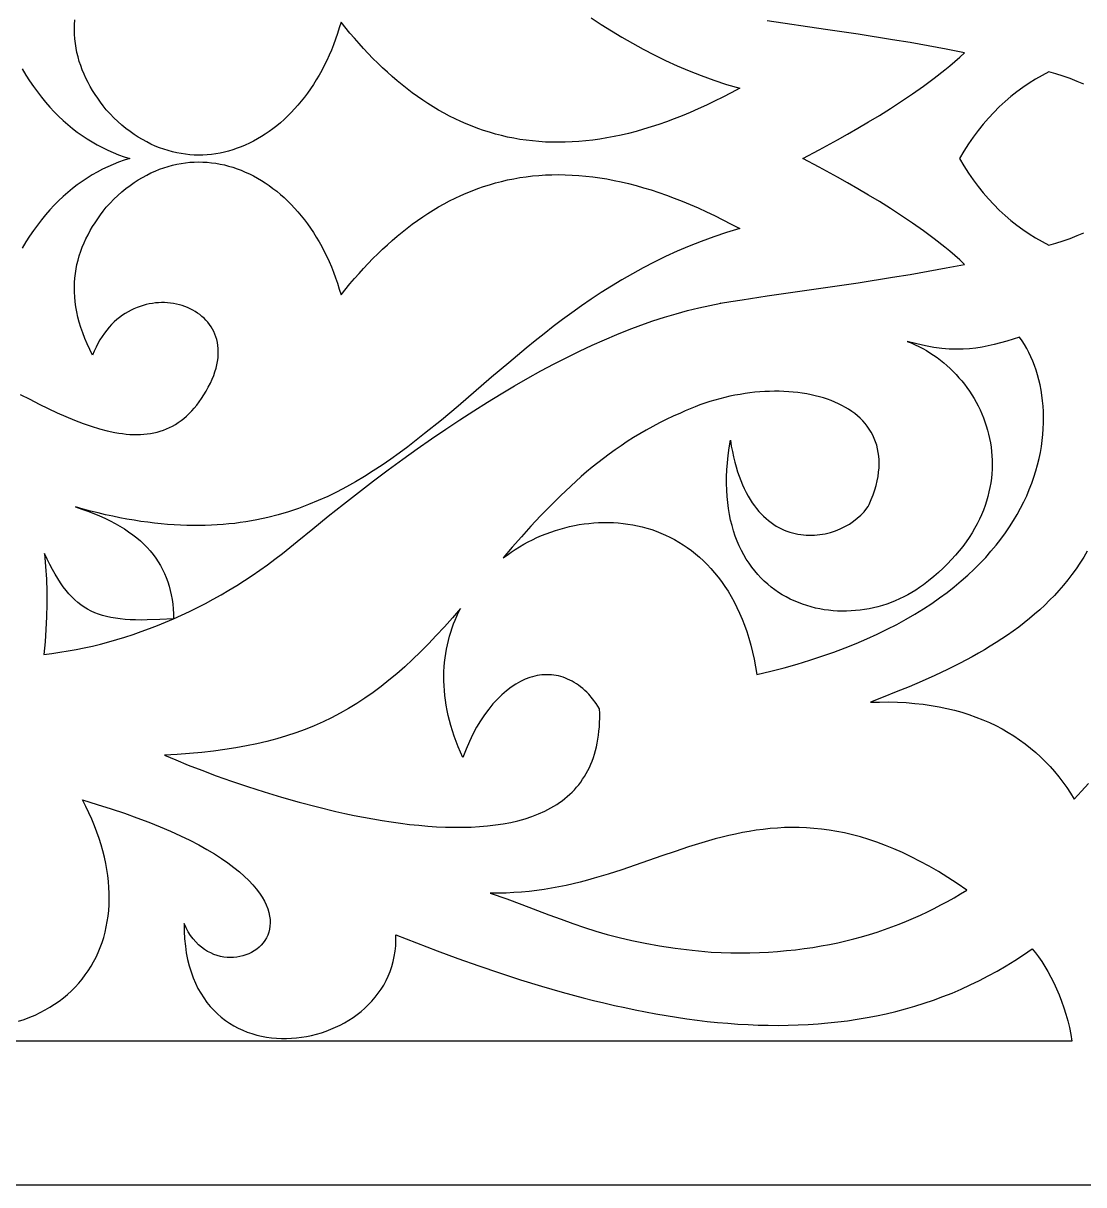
# Model space of a CAD drawing. Extents: x -52 to 65, y -44 to -4.
# Drawn here: x -20.89 to -0.38, y -44.13 to -21.67 of the extents above; entities that cross this region are included whole.
import ezdxf

# ---------------------------------------------------------------- set-up
doc = ezdxf.new("R2010")
doc.units = 0
doc.header["$MEASUREMENT"] = 0
doc.layers.add('LAYER_1', color=18, linetype='CONTINUOUS')

msp = doc.modelspace()

# ---------------------------------------------------------------- linework, layer by layer
at = {"layer": 'LAYER_1'}
for points in [[(-9.903, -21.564), (-9.71, -21.692), (-9.514, -21.816), (-9.313, -21.938), (-9.109, -22.056), (-8.899, -22.171), (-8.685, -22.282), (-8.466, -22.388), (-8.242, -22.491), (-8.012, -22.588), (-7.776, -22.681), (-7.535, -22.769), (-7.287, -22.851), (-7.034, -22.927), (-7.197, -23.015), (-7.359, -23.099), (-7.52, -23.179), (-7.679, -23.255), (-7.836, -23.327), (-7.992, -23.395), (-8.146, -23.459), (-8.298, -23.519), (-8.449, -23.575), (-8.599, -23.627), (-8.747, -23.675), (-8.893, -23.72), (-9.038, -23.761), (-9.181, -23.798), (-9.323, -23.832), (-9.463, -23.861), (-9.602, -23.888), (-9.74, -23.91), (-9.876, -23.929), (-10.011, -23.945), (-10.144, -23.957), (-10.276, -23.965), (-10.407, -23.971), (-10.536, -23.972), (-10.664, -23.971), (-10.79, -23.966), (-10.915, -23.958), (-11.039, -23.946), (-11.162, -23.932), (-11.283, -23.914), (-11.403, -23.893), (-11.522, -23.869), (-11.64, -23.841), (-11.756, -23.811), (-11.871, -23.778), (-11.985, -23.742), (-12.098, -23.702), (-12.21, -23.66), (-12.32, -23.615), (-12.429, -23.567), (-12.537, -23.516), (-12.645, -23.463), (-12.75, -23.407), (-12.855, -23.348), (-12.959, -23.286), (-13.062, -23.222), (-13.163, -23.155), (-13.264, -23.085), (-13.364, -23.013), (-13.462, -22.938), (-13.56, -22.861), (-13.656, -22.782), (-13.752, -22.7), (-13.847, -22.615), (-13.94, -22.528), (-14.033, -22.439), (-14.125, -22.348), (-14.216, -22.254), (-14.306, -22.159), (-14.395, -22.06), (-14.484, -21.96), (-14.571, -21.858), (-14.743, -21.647), (-14.776, -21.759), (-14.811, -21.87), (-14.848, -21.978), (-14.887, -22.084), (-14.929, -22.188), (-14.973, -22.289), (-15.018, -22.389), (-15.066, -22.486), (-15.116, -22.581), (-15.167, -22.673), (-15.221, -22.764), (-15.276, -22.852), (-15.333, -22.937), (-15.391, -23.02), (-15.452, -23.1), (-15.514, -23.178), (-15.577, -23.254), (-15.642, -23.327), (-15.708, -23.397), (-15.776, -23.464), (-15.844, -23.529), (-15.915, -23.592), (-15.986, -23.651), (-16.058, -23.708), (-16.132, -23.762), (-16.207, -23.813), (-16.282, -23.861), (-16.359, -23.906), (-16.436, -23.949), (-16.514, -23.988), (-16.593, -24.025), (-16.673, -24.058), (-16.754, -24.088), (-16.835, -24.116), (-16.916, -24.14), (-16.998, -24.161), (-17.081, -24.179), (-17.164, -24.193), (-17.247, -24.205), (-17.33, -24.213), (-17.414, -24.218), (-17.498, -24.219), (-17.582, -24.217), (-17.666, -24.212), (-17.751, -24.203), (-17.835, -24.191), (-17.919, -24.175), (-18.003, -24.156), (-18.086, -24.133), (-18.17, -24.107), (-18.253, -24.077), (-18.336, -24.043), (-18.418, -24.006), (-18.5, -23.965), (-18.582, -23.92), (-18.663, -23.872), (-18.743, -23.819), (-18.822, -23.763), (-18.901, -23.703), (-18.979, -23.639), (-19.057, -23.571), (-19.133, -23.499), (-19.208, -23.423), (-19.283, -23.343), (-19.34, -23.269), (-19.395, -23.195), (-19.448, -23.12), (-19.499, -23.044), (-19.547, -22.968), (-19.592, -22.89), (-19.634, -22.812), (-19.674, -22.733), (-19.711, -22.652), (-19.745, -22.571), (-19.775, -22.489), (-19.803, -22.406), (-19.827, -22.321), (-19.848, -22.236), (-19.865, -22.15), (-19.879, -22.062), (-19.889, -21.973), (-19.895, -21.883), (-19.898, -21.792), (-19.897, -21.699), (-19.892, -21.605)], [(-20.946, -28.846), (-20.762, -28.942), (-20.582, -29.034), (-20.405, -29.12), (-20.231, -29.201), (-20.061, -29.276), (-19.894, -29.346), (-19.731, -29.408), (-19.571, -29.463), (-19.415, -29.511), (-19.262, -29.552), (-19.113, -29.583), (-19.04, -29.596), (-18.968, -29.606), (-18.896, -29.615), (-18.826, -29.62), (-18.757, -29.624), (-18.689, -29.625), (-18.621, -29.623), (-18.555, -29.619), (-18.489, -29.613), (-18.425, -29.604), (-18.361, -29.592), (-18.299, -29.577), (-18.237, -29.559), (-18.177, -29.539), (-18.117, -29.516), (-18.059, -29.49), (-18.002, -29.461), (-17.945, -29.428), (-17.89, -29.393), (-17.836, -29.354), (-17.783, -29.313), (-17.73, -29.268), (-17.679, -29.219), (-17.629, -29.168), (-17.58, -29.113), (-17.533, -29.054), (-17.486, -28.992), (-17.44, -28.926), (-17.396, -28.857), (-17.352, -28.784), (-17.31, -28.707), (-17.269, -28.627), (-17.235, -28.554), (-17.205, -28.482), (-17.18, -28.411), (-17.159, -28.342), (-17.142, -28.274), (-17.129, -28.208), (-17.121, -28.143), (-17.116, -28.08), (-17.115, -28.018), (-17.118, -27.958), (-17.124, -27.899), (-17.133, -27.843), (-17.146, -27.788), (-17.162, -27.734), (-17.181, -27.683), (-17.204, -27.633), (-17.229, -27.585), (-17.256, -27.539), (-17.287, -27.495), (-17.319, -27.453), (-17.355, -27.413), (-17.392, -27.375), (-17.432, -27.339), (-17.474, -27.305), (-17.517, -27.273), (-17.563, -27.244), (-17.61, -27.217), (-17.659, -27.192), (-17.71, -27.169), (-17.761, -27.148), (-17.815, -27.13), (-17.869, -27.115), (-17.924, -27.101), (-17.98, -27.09), (-18.037, -27.082), (-18.095, -27.076), (-18.154, -27.073), (-18.212, -27.073), (-18.272, -27.075), (-18.331, -27.079), (-18.391, -27.087), (-18.451, -27.097), (-18.51, -27.11), (-18.57, -27.126), (-18.629, -27.144), (-18.687, -27.166), (-18.746, -27.19), (-18.803, -27.218), (-18.86, -27.248), (-18.916, -27.281), (-18.971, -27.318), (-19.025, -27.358), (-19.077, -27.4), (-19.129, -27.446), (-19.179, -27.495), (-19.227, -27.548), (-19.274, -27.604), (-19.319, -27.663), (-19.362, -27.725), (-19.403, -27.791), (-19.442, -27.86), (-19.479, -27.932), (-19.513, -28.009), (-19.546, -28.088), (-19.6, -27.978), (-19.65, -27.87), (-19.696, -27.763), (-19.736, -27.658), (-19.772, -27.555), (-19.803, -27.452), (-19.829, -27.352), (-19.851, -27.253), (-19.869, -27.155), (-19.882, -27.058), (-19.892, -26.963), (-19.897, -26.87), (-19.898, -26.777), (-19.896, -26.686), (-19.889, -26.596), (-19.879, -26.507), (-19.865, -26.42), (-19.848, -26.333), (-19.827, -26.248), (-19.803, -26.164), (-19.775, -26.08), (-19.745, -25.998), (-19.711, -25.917), (-19.674, -25.837), (-19.635, -25.758), (-19.592, -25.68), (-19.547, -25.602), (-19.499, -25.526), (-19.448, -25.45), (-19.396, -25.375), (-19.34, -25.301), (-19.283, -25.228), (-19.208, -25.148), (-19.133, -25.072), (-19.057, -25), (-18.979, -24.932), (-18.901, -24.868), (-18.822, -24.808), (-18.743, -24.751), (-18.663, -24.699), (-18.582, -24.65), (-18.5, -24.605), (-18.418, -24.564), (-18.336, -24.527), (-18.253, -24.493), (-18.17, -24.463), (-18.086, -24.437), (-18.003, -24.414), (-17.919, -24.395), (-17.835, -24.379), (-17.751, -24.367), (-17.666, -24.358), (-17.582, -24.353), (-17.498, -24.351), (-17.414, -24.353), (-17.33, -24.357), (-17.247, -24.366), (-17.164, -24.377), (-17.081, -24.392), (-16.998, -24.409), (-16.916, -24.431), (-16.835, -24.455), (-16.754, -24.482), (-16.673, -24.512), (-16.593, -24.546), (-16.514, -24.582), (-16.436, -24.622), (-16.359, -24.664), (-16.282, -24.709), (-16.207, -24.757), (-16.132, -24.809), (-16.058, -24.862), (-15.986, -24.919), (-15.915, -24.979), (-15.844, -25.041), (-15.776, -25.106), (-15.708, -25.173), (-15.642, -25.243), (-15.577, -25.316), (-15.514, -25.392), (-15.452, -25.469), (-15.391, -25.55), (-15.333, -25.633), (-15.276, -25.718), (-15.221, -25.806), (-15.167, -25.896), (-15.116, -25.989), (-15.066, -26.083), (-15.018, -26.181), (-14.973, -26.28), (-14.929, -26.381), (-14.887, -26.485), (-14.848, -26.591), (-14.811, -26.699), (-14.776, -26.809), (-14.743, -26.922), (-14.571, -26.711), (-14.484, -26.608), (-14.395, -26.508), (-14.306, -26.41), (-14.216, -26.314), (-14.125, -26.221), (-14.033, -26.129), (-13.94, -26.04), (-13.847, -25.954), (-13.752, -25.869), (-13.656, -25.787), (-13.56, -25.708), (-13.462, -25.631), (-13.364, -25.556), (-13.264, -25.484), (-13.163, -25.414), (-13.062, -25.347), (-12.959, -25.283), (-12.855, -25.221), (-12.75, -25.162), (-12.644, -25.106), (-12.537, -25.052), (-12.429, -25.002), (-12.32, -24.954), (-12.21, -24.909), (-12.098, -24.867), (-11.985, -24.827), (-11.871, -24.791), (-11.756, -24.758), (-11.64, -24.728), (-11.522, -24.7), (-11.403, -24.676), (-11.283, -24.655), (-11.162, -24.637), (-11.039, -24.623), (-10.915, -24.611), (-10.79, -24.603), (-10.664, -24.598), (-10.536, -24.597), (-10.406, -24.598), (-10.276, -24.604), (-10.144, -24.612), (-10.011, -24.624), (-9.876, -24.64), (-9.74, -24.659), (-9.602, -24.681), (-9.463, -24.708), (-9.323, -24.737), (-9.181, -24.771), (-9.038, -24.808), (-8.893, -24.849), (-8.746, -24.893), (-8.598, -24.942), (-8.449, -24.994), (-8.298, -25.05), (-8.146, -25.11), (-7.991, -25.174), (-7.836, -25.242), (-7.679, -25.314), (-7.52, -25.389), (-7.359, -25.469), (-7.197, -25.553), (-7.033, -25.641), (-7.287, -25.718), (-7.535, -25.8), (-7.776, -25.888), (-8.012, -25.98), (-8.241, -26.078), (-8.466, -26.18), (-8.685, -26.287), (-8.899, -26.398), (-9.108, -26.513), (-9.313, -26.631), (-9.514, -26.753), (-9.71, -26.877), (-9.903, -27.005), (-10.092, -27.135), (-10.277, -27.267), (-10.459, -27.401), (-10.639, -27.537), (-10.815, -27.675), (-10.989, -27.813), (-11.161, -27.953), (-11.499, -28.234), (-11.83, -28.516), (-12.48, -29.073), (-12.803, -29.343), (-13.126, -29.606), (-13.289, -29.734), (-13.452, -29.86), (-13.616, -29.982), (-13.782, -30.101), (-13.95, -30.216), (-14.119, -30.327), (-14.29, -30.435), (-14.463, -30.538), (-14.639, -30.636), (-14.818, -30.73), (-14.999, -30.819), (-15.184, -30.902), (-15.371, -30.979), (-15.563, -31.051), (-15.758, -31.116), (-15.957, -31.175), (-16.161, -31.227), (-16.369, -31.272), (-16.475, -31.292), (-16.582, -31.31), (-16.69, -31.326), (-16.799, -31.341), (-16.91, -31.353), (-17.022, -31.363), (-17.136, -31.372), (-17.25, -31.378), (-17.367, -31.382), (-17.484, -31.384), (-17.603, -31.384), (-17.724, -31.382), (-17.846, -31.378), (-17.97, -31.371), (-18.095, -31.362), (-18.222, -31.351), (-18.35, -31.337), (-18.48, -31.321), (-18.612, -31.303), (-18.745, -31.282), (-18.881, -31.259), (-19.018, -31.233), (-19.156, -31.205), (-19.297, -31.174), (-19.44, -31.141), (-19.584, -31.105), (-19.73, -31.066), (-19.878, -31.024), (-19.756, -31.065), (-19.637, -31.107), (-19.523, -31.151), (-19.414, -31.196), (-19.309, -31.243), (-19.208, -31.292), (-19.112, -31.343), (-19.02, -31.395), (-18.932, -31.449), (-18.849, -31.504), (-18.769, -31.562), (-18.694, -31.621), (-18.623, -31.682), (-18.555, -31.744), (-18.492, -31.809), (-18.433, -31.875), (-18.377, -31.943), (-18.326, -32.012), (-18.278, -32.084), (-18.233, -32.157), (-18.193, -32.233), (-18.156, -32.31), (-18.123, -32.389), (-18.093, -32.47), (-18.067, -32.553), (-18.044, -32.637), (-18.025, -32.724), (-18.009, -32.812), (-17.997, -32.903), (-17.987, -32.995), (-17.981, -33.09), (-17.979, -33.186), (-17.824, -33.117), (-17.671, -33.044), (-17.517, -32.968), (-17.365, -32.89), (-17.213, -32.808), (-17.061, -32.722), (-16.91, -32.634), (-16.76, -32.542), (-16.611, -32.447), (-16.462, -32.349), (-16.314, -32.248), (-16.167, -32.143), (-16.021, -32.035), (-15.876, -31.924), (-15.732, -31.81), (-15.588, -31.692), (-15.288, -31.445), (-14.991, -31.204), (-14.697, -30.97), (-14.406, -30.743), (-14.117, -30.522), (-13.832, -30.308), (-13.549, -30.101), (-13.269, -29.9), (-12.991, -29.706), (-12.717, -29.518), (-12.445, -29.338), (-12.177, -29.163), (-11.911, -28.996), (-11.648, -28.835), (-11.388, -28.681), (-11.13, -28.533), (-10.876, -28.393), (-10.624, -28.259), (-10.375, -28.131), (-10.13, -28.01), (-9.886, -27.896), (-9.646, -27.789), (-9.409, -27.688), (-9.174, -27.594), (-8.943, -27.507), (-8.714, -27.427), (-8.488, -27.353), (-8.265, -27.286), (-8.045, -27.226), (-7.827, -27.172), (-7.613, -27.125), (-7.401, -27.085), (-7.405, -27.084), (-7.204, -27.05), (-6.986, -27.016), (-6.503, -26.944), (-5.373, -26.782), (-4.742, -26.688), (-4.079, -26.583), (-3.738, -26.526), (-3.391, -26.465), (-3.04, -26.4), (-2.686, -26.332), (-2.779, -26.247), (-2.874, -26.163), (-2.971, -26.08), (-3.07, -25.999), (-3.272, -25.839), (-3.48, -25.685), (-3.691, -25.535), (-3.905, -25.391), (-4.119, -25.252), (-4.331, -25.119), (-4.542, -24.992), (-4.748, -24.871), (-4.948, -24.756), (-5.141, -24.648), (-5.5, -24.452), (-5.812, -24.284), (-5.5, -24.117), (-5.141, -23.921), (-4.948, -23.813), (-4.748, -23.698), (-4.542, -23.577), (-4.331, -23.45), (-4.119, -23.317), (-3.905, -23.179), (-3.691, -23.035), (-3.48, -22.885), (-3.272, -22.731), (-3.07, -22.571), (-2.971, -22.49), (-2.874, -22.407), (-2.779, -22.324), (-2.686, -22.239), (-3.04, -22.17), (-3.391, -22.105), (-3.738, -22.044), (-4.079, -21.987), (-4.742, -21.881), (-5.373, -21.787), (-6.503, -21.625)], [(-20.91, -22.553), (-20.839, -22.67), (-20.765, -22.783), (-20.69, -22.893), (-20.614, -22.998), (-20.535, -23.099), (-20.455, -23.197), (-20.373, -23.291), (-20.289, -23.381), (-20.204, -23.467), (-20.116, -23.549), (-20.027, -23.628), (-19.937, -23.703), (-19.844, -23.774), (-19.75, -23.842), (-19.654, -23.905), (-19.557, -23.965), (-19.458, -24.022), (-19.357, -24.075), (-19.254, -24.124), (-19.15, -24.169), (-19.044, -24.211), (-18.937, -24.25), (-18.827, -24.284), (-18.937, -24.319), (-19.044, -24.358), (-19.15, -24.4), (-19.254, -24.445), (-19.357, -24.494), (-19.458, -24.547), (-19.557, -24.603), (-19.654, -24.663), (-19.75, -24.727), (-19.844, -24.795), (-19.937, -24.866), (-20.027, -24.941), (-20.116, -25.019), (-20.203, -25.102), (-20.289, -25.188), (-20.373, -25.278), (-20.455, -25.372), (-20.535, -25.47), (-20.614, -25.571), (-20.69, -25.677), (-20.765, -25.786), (-20.839, -25.899), (-20.91, -26.016)], [(-0.379, -22.849), (-0.512, -22.793), (-0.646, -22.74), (-0.781, -22.692), (-0.919, -22.648), (-1.058, -22.609), (-1.186, -22.677), (-1.312, -22.75), (-1.436, -22.827), (-1.557, -22.909), (-1.675, -22.996), (-1.791, -23.088), (-1.904, -23.184), (-2.014, -23.286), (-2.121, -23.392), (-2.225, -23.504), (-2.326, -23.62), (-2.424, -23.742), (-2.519, -23.87), (-2.61, -24.002), (-2.698, -24.141), (-2.783, -24.284), (-2.698, -24.428), (-2.61, -24.566), (-2.519, -24.699), (-2.424, -24.826), (-2.326, -24.948), (-2.225, -25.065), (-2.121, -25.177), (-2.014, -25.283), (-1.904, -25.385), (-1.791, -25.481), (-1.675, -25.573), (-1.557, -25.659), (-1.436, -25.741), (-1.312, -25.819), (-1.186, -25.892), (-1.058, -25.96), (-0.919, -25.921), (-0.781, -25.877), (-0.646, -25.829), (-0.512, -25.777), (-0.379, -25.721)], [(-0.313, -31.879), (-0.382, -31.996), (-0.455, -32.111), (-0.53, -32.222), (-0.609, -32.33), (-0.69, -32.436), (-0.774, -32.538), (-0.861, -32.638), (-0.95, -32.735), (-1.042, -32.83), (-1.136, -32.922), (-1.232, -33.011), (-1.331, -33.099), (-1.431, -33.183), (-1.534, -33.266), (-1.639, -33.347), (-1.745, -33.425), (-1.854, -33.501), (-1.964, -33.575), (-2.075, -33.648), (-2.188, -33.718), (-2.303, -33.787), (-2.419, -33.854), (-2.536, -33.92), (-2.774, -34.046), (-3.015, -34.167), (-3.26, -34.282), (-3.507, -34.393), (-3.756, -34.5), (-4.007, -34.603), (-4.257, -34.704), (-4.508, -34.802), (-4.329, -34.797), (-4.153, -34.796), (-3.981, -34.801), (-3.813, -34.809), (-3.649, -34.823), (-3.489, -34.841), (-3.332, -34.863), (-3.178, -34.89), (-3.029, -34.921), (-2.883, -34.956), (-2.74, -34.996), (-2.602, -35.039), (-2.467, -35.087), (-2.335, -35.139), (-2.207, -35.194), (-2.083, -35.254), (-1.962, -35.317), (-1.845, -35.384), (-1.731, -35.454), (-1.621, -35.529), (-1.514, -35.606), (-1.411, -35.687), (-1.311, -35.772), (-1.215, -35.86), (-1.122, -35.951), (-1.032, -36.045), (-0.946, -36.143), (-0.864, -36.243), (-0.785, -36.347), (-0.709, -36.453), (-0.637, -36.563), (-0.568, -36.675), (-0.428, -36.523), (-0.292, -36.37)], [(-20.978, -40.972), (-20.869, -40.935), (-20.762, -40.895), (-20.659, -40.851), (-20.559, -40.803), (-20.463, -40.752), (-20.37, -40.698), (-20.28, -40.641), (-20.194, -40.581), (-20.111, -40.517), (-20.032, -40.451), (-19.956, -40.381), (-19.884, -40.309), (-19.815, -40.234), (-19.75, -40.157), (-19.689, -40.076), (-19.631, -39.994), (-19.577, -39.908), (-19.527, -39.821), (-19.48, -39.731), (-19.437, -39.639), (-19.398, -39.544), (-19.363, -39.448), (-19.332, -39.349), (-19.305, -39.249), (-19.281, -39.146), (-19.262, -39.042), (-19.246, -38.936), (-19.234, -38.828), (-19.227, -38.719), (-19.223, -38.609), (-19.224, -38.496), (-19.229, -38.383), (-19.238, -38.268), (-19.251, -38.152), (-19.268, -38.035), (-19.289, -37.917), (-19.315, -37.798), (-19.345, -37.677), (-19.379, -37.556), (-19.418, -37.435), (-19.461, -37.312), (-19.508, -37.189), (-19.56, -37.065), (-19.616, -36.941), (-19.677, -36.816), (-19.742, -36.691), (-19.459, -36.776), (-19.189, -36.861), (-18.932, -36.947), (-18.689, -37.034), (-18.459, -37.121), (-18.242, -37.208), (-18.037, -37.296), (-17.845, -37.384), (-17.664, -37.472), (-17.495, -37.56), (-17.337, -37.648), (-17.191, -37.735), (-17.055, -37.822), (-16.929, -37.909), (-16.814, -37.995), (-16.708, -38.08), (-16.613, -38.165), (-16.526, -38.248), (-16.449, -38.33), (-16.381, -38.412), (-16.321, -38.491), (-16.269, -38.57), (-16.225, -38.647), (-16.189, -38.722), (-16.16, -38.795), (-16.138, -38.867), (-16.123, -38.937), (-16.115, -39.004), (-16.113, -39.069), (-16.117, -39.132), (-16.126, -39.193), (-16.141, -39.251), (-16.161, -39.306), (-16.186, -39.359), (-16.215, -39.408), (-16.249, -39.455), (-16.286, -39.499), (-16.328, -39.539), (-16.373, -39.576), (-16.42, -39.609), (-16.471, -39.639), (-16.525, -39.665), (-16.58, -39.688), (-16.638, -39.706), (-16.697, -39.721), (-16.758, -39.731), (-16.82, -39.737), (-16.883, -39.739), (-16.946, -39.736), (-17.01, -39.729), (-17.074, -39.717), (-17.137, -39.7), (-17.2, -39.678), (-17.262, -39.651), (-17.323, -39.619), (-17.383, -39.582), (-17.441, -39.539), (-17.497, -39.491), (-17.551, -39.437), (-17.602, -39.377), (-17.651, -39.312), (-17.697, -39.241), (-17.739, -39.163), (-17.777, -39.08), (-17.775, -39.231), (-17.767, -39.376), (-17.753, -39.516), (-17.734, -39.649), (-17.709, -39.778), (-17.678, -39.9), (-17.643, -40.017), (-17.603, -40.129), (-17.558, -40.235), (-17.509, -40.335), (-17.456, -40.431), (-17.398, -40.521), (-17.337, -40.606), (-17.272, -40.686), (-17.204, -40.76), (-17.132, -40.83), (-17.057, -40.894), (-16.979, -40.954), (-16.899, -41.009), (-16.816, -41.059), (-16.731, -41.104), (-16.644, -41.144), (-16.555, -41.18), (-16.464, -41.211), (-16.371, -41.238), (-16.278, -41.26), (-16.183, -41.278), (-16.087, -41.291), (-15.991, -41.3), (-15.894, -41.304), (-15.796, -41.305), (-15.699, -41.301), (-15.602, -41.293), (-15.505, -41.281), (-15.408, -41.265), (-15.312, -41.245), (-15.217, -41.221), (-15.123, -41.193), (-15.03, -41.162), (-14.938, -41.127), (-14.848, -41.088), (-14.761, -41.045), (-14.675, -40.999), (-14.591, -40.949), (-14.509, -40.896), (-14.431, -40.84), (-14.355, -40.78), (-14.282, -40.716), (-14.212, -40.65), (-14.146, -40.58), (-14.083, -40.507), (-14.024, -40.431), (-13.969, -40.352), (-13.918, -40.271), (-13.872, -40.186), (-13.83, -40.098), (-13.793, -40.007), (-13.761, -39.914), (-13.734, -39.818), (-13.712, -39.719), (-13.696, -39.618), (-13.686, -39.514), (-13.682, -39.408), (-13.684, -39.299), (-13.284, -39.456), (-12.883, -39.608), (-12.481, -39.756), (-12.079, -39.899), (-11.676, -40.036), (-11.272, -40.167), (-10.868, -40.291), (-10.465, -40.408), (-10.062, -40.517), (-9.86, -40.568), (-9.659, -40.617), (-9.458, -40.664), (-9.257, -40.708), (-9.056, -40.751), (-8.856, -40.79), (-8.656, -40.827), (-8.456, -40.862), (-8.257, -40.894), (-8.058, -40.923), (-7.859, -40.949), (-7.661, -40.973), (-7.464, -40.993), (-7.266, -41.011), (-7.07, -41.025), (-6.873, -41.036), (-6.678, -41.045), (-6.483, -41.049), (-6.289, -41.051), (-6.095, -41.049), (-5.902, -41.043), (-5.71, -41.034), (-5.518, -41.022), (-5.327, -41.005), (-5.137, -40.985), (-4.948, -40.961), (-4.76, -40.933), (-4.572, -40.901), (-4.386, -40.866), (-4.2, -40.826), (-4.015, -40.781), (-3.831, -40.733), (-3.649, -40.68), (-3.467, -40.623), (-3.286, -40.562), (-3.107, -40.495), (-2.928, -40.425), (-2.751, -40.349), (-2.575, -40.269), (-2.4, -40.184), (-2.227, -40.095), (-2.054, -40), (-1.883, -39.9), (-1.713, -39.796), (-1.545, -39.686), (-1.378, -39.571), (-1.316, -39.645), (-1.255, -39.727), (-1.194, -39.816), (-1.133, -39.911), (-1.075, -40.011), (-1.017, -40.117), (-0.962, -40.228), (-0.909, -40.343), (-0.859, -40.462), (-0.811, -40.584), (-0.767, -40.709), (-0.727, -40.836), (-0.691, -40.965), (-0.66, -41.095), (-0.633, -41.226), (-0.611, -41.357), (-37.727, -41.357)], [(-51.907, -44.134), (64.546, -44.134)]]:
    msp.add_lwpolyline(points, dxfattribs=at)
for points in [[(-6.701, -34.264), (-6.434, -34.2), (-6.175, -34.133), (-5.924, -34.063), (-5.68, -33.989), (-5.444, -33.912), (-5.215, -33.832), (-4.994, -33.749), (-4.781, -33.664), (-4.574, -33.575), (-4.374, -33.484), (-4.182, -33.391), (-3.997, -33.295), (-3.818, -33.197), (-3.646, -33.097), (-3.481, -32.994), (-3.322, -32.89), (-3.17, -32.784), (-3.024, -32.676), (-2.885, -32.567), (-2.751, -32.456), (-2.624, -32.343), (-2.503, -32.23), (-2.388, -32.115), (-2.278, -31.999), (-2.175, -31.882), (-2.077, -31.765), (-1.984, -31.646), (-1.897, -31.527), (-1.816, -31.408), (-1.739, -31.288), (-1.668, -31.167), (-1.602, -31.047), (-1.541, -30.926), (-1.485, -30.806), (-1.434, -30.685), (-1.387, -30.565), (-1.345, -30.445), (-1.307, -30.326), (-1.274, -30.207), (-1.246, -30.089), (-1.221, -29.971), (-1.201, -29.855), (-1.185, -29.74), (-1.173, -29.625), (-1.164, -29.512), (-1.16, -29.4), (-1.159, -29.29), (-1.162, -29.181), (-1.168, -29.074), (-1.178, -28.969), (-1.191, -28.865), (-1.207, -28.764), (-1.227, -28.664), (-1.249, -28.567), (-1.275, -28.472), (-1.303, -28.38), (-1.334, -28.29), (-1.368, -28.202), (-1.405, -28.118), (-1.444, -28.036), (-1.485, -27.957), (-1.529, -27.882), (-1.574, -27.809), (-1.623, -27.74), (-1.872, -27.815), (-1.992, -27.849), (-2.111, -27.88), (-2.229, -27.908), (-2.347, -27.932), (-2.467, -27.951), (-2.59, -27.965), (-2.716, -27.973), (-2.848, -27.975), (-2.985, -27.97), (-3.128, -27.958), (-3.28, -27.937), (-3.441, -27.908), (-3.612, -27.87), (-3.794, -27.822), (-3.718, -27.853), (-3.643, -27.886), (-3.569, -27.922), (-3.496, -27.96), (-3.425, -28.001), (-3.355, -28.043), (-3.286, -28.088), (-3.219, -28.136), (-3.153, -28.185), (-3.089, -28.237), (-3.027, -28.29), (-2.966, -28.346), (-2.907, -28.403), (-2.85, -28.462), (-2.794, -28.524), (-2.741, -28.586), (-2.689, -28.651), (-2.64, -28.717), (-2.592, -28.785), (-2.547, -28.854), (-2.503, -28.925), (-2.462, -28.997), (-2.424, -29.07), (-2.387, -29.145), (-2.353, -29.221), (-2.322, -29.298), (-2.293, -29.377), (-2.266, -29.456), (-2.242, -29.536), (-2.221, -29.617), (-2.203, -29.7), (-2.187, -29.783), (-2.174, -29.866), (-2.164, -29.951), (-2.157, -30.036), (-2.153, -30.121), (-2.152, -30.208), (-2.154, -30.294), (-2.16, -30.382), (-2.168, -30.469), (-2.18, -30.557), (-2.195, -30.645), (-2.214, -30.733), (-2.236, -30.822), (-2.261, -30.91), (-2.29, -30.998), (-2.323, -31.087), (-2.359, -31.175), (-2.399, -31.263), (-2.443, -31.351), (-2.491, -31.439), (-2.542, -31.527), (-2.598, -31.614), (-2.657, -31.7), (-2.721, -31.786), (-2.788, -31.872), (-2.86, -31.957), (-2.936, -32.041), (-3.016, -32.124), (-3.101, -32.207), (-3.19, -32.289), (-3.283, -32.37), (-3.381, -32.45), (-3.483, -32.529), (-3.556, -32.582), (-3.631, -32.632), (-3.707, -32.679), (-3.784, -32.723), (-3.863, -32.765), (-3.944, -32.804), (-4.025, -32.839), (-4.107, -32.872), (-4.191, -32.902), (-4.275, -32.929), (-4.36, -32.953), (-4.446, -32.975), (-4.532, -32.993), (-4.619, -33.008), (-4.706, -33.021), (-4.793, -33.03), (-4.88, -33.036), (-4.968, -33.04), (-5.055, -33.04), (-5.142, -33.038), (-5.229, -33.032), (-5.315, -33.023), (-5.401, -33.011), (-5.486, -32.996), (-5.571, -32.979), (-5.655, -32.957), (-5.737, -32.933), (-5.819, -32.906), (-5.9, -32.875), (-5.979, -32.842), (-6.058, -32.805), (-6.134, -32.765), (-6.21, -32.722), (-6.283, -32.676), (-6.355, -32.626), (-6.425, -32.573), (-6.493, -32.517), (-6.559, -32.458), (-6.623, -32.396), (-6.684, -32.33), (-6.743, -32.261), (-6.8, -32.188), (-6.854, -32.112), (-6.906, -32.033), (-6.954, -31.951), (-7, -31.865), (-7.043, -31.776), (-7.083, -31.684), (-7.119, -31.588), (-7.153, -31.489), (-7.182, -31.386), (-7.209, -31.28), (-7.231, -31.17), (-7.25, -31.057), (-7.266, -30.941), (-7.277, -30.821), (-7.284, -30.698), (-7.287, -30.571), (-7.286, -30.44), (-7.281, -30.306), (-7.271, -30.169), (-7.256, -30.028), (-7.237, -29.883), (-7.213, -29.735), (-7.196, -29.846), (-7.176, -29.953), (-7.154, -30.056), (-7.13, -30.156), (-7.104, -30.251), (-7.076, -30.342), (-7.046, -30.43), (-7.015, -30.514), (-6.981, -30.594), (-6.947, -30.67), (-6.91, -30.743), (-6.872, -30.813), (-6.833, -30.879), (-6.793, -30.942), (-6.751, -31.001), (-6.708, -31.057), (-6.663, -31.109), (-6.618, -31.159), (-6.572, -31.205), (-6.524, -31.249), (-6.476, -31.289), (-6.427, -31.327), (-6.377, -31.361), (-6.327, -31.393), (-6.276, -31.422), (-6.224, -31.448), (-6.172, -31.471), (-6.12, -31.492), (-6.067, -31.51), (-6.014, -31.526), (-5.961, -31.54), (-5.907, -31.551), (-5.854, -31.559), (-5.8, -31.566), (-5.747, -31.57), (-5.694, -31.572), (-5.64, -31.572), (-5.588, -31.569), (-5.483, -31.559), (-5.38, -31.541), (-5.28, -31.516), (-5.183, -31.485), (-5.089, -31.447), (-4.999, -31.404), (-4.914, -31.355), (-4.834, -31.302), (-4.76, -31.244), (-4.691, -31.182), (-4.63, -31.116), (-4.576, -31.048), (-4.552, -31.013), (-4.529, -30.977), (-4.489, -30.882), (-4.453, -30.788), (-4.422, -30.696), (-4.397, -30.607), (-4.375, -30.52), (-4.359, -30.435), (-4.347, -30.351), (-4.34, -30.27), (-4.337, -30.192), (-4.338, -30.115), (-4.344, -30.04), (-4.354, -29.968), (-4.367, -29.897), (-4.385, -29.829), (-4.406, -29.763), (-4.431, -29.699), (-4.46, -29.637), (-4.493, -29.577), (-4.528, -29.519), (-4.568, -29.464), (-4.61, -29.411), (-4.656, -29.359), (-4.704, -29.31), (-4.756, -29.264), (-4.811, -29.219), (-4.868, -29.176), (-4.928, -29.136), (-4.99, -29.098), (-5.056, -29.062), (-5.123, -29.028), (-5.193, -28.997), (-5.265, -28.967), (-5.339, -28.94), (-5.416, -28.915), (-5.494, -28.892), (-5.574, -28.872), (-5.655, -28.853), (-5.739, -28.837), (-5.824, -28.823), (-5.91, -28.812), (-5.998, -28.802), (-6.087, -28.795), (-6.178, -28.79), (-6.269, -28.787), (-6.361, -28.787), (-6.455, -28.788), (-6.549, -28.792), (-6.643, -28.799), (-6.739, -28.807), (-6.835, -28.818), (-6.931, -28.831), (-7.028, -28.846), (-7.125, -28.864), (-7.222, -28.883), (-7.319, -28.906), (-7.416, -28.93), (-7.513, -28.957), (-7.61, -28.986), (-7.706, -29.017), (-7.802, -29.05), (-7.898, -29.086), (-7.993, -29.124), (-8.087, -29.165), (-8.18, -29.208), (-8.318, -29.269), (-8.453, -29.333), (-8.585, -29.399), (-8.715, -29.467), (-8.842, -29.537), (-8.967, -29.61), (-9.089, -29.684), (-9.21, -29.761), (-9.328, -29.839), (-9.443, -29.919), (-9.557, -30.001), (-9.669, -30.085), (-9.779, -30.17), (-9.887, -30.257), (-9.993, -30.346), (-10.098, -30.435), (-10.302, -30.619), (-10.501, -30.807), (-10.695, -31), (-10.884, -31.197), (-11.07, -31.397), (-11.252, -31.6), (-11.431, -31.805), (-11.608, -32.011), (-11.532, -31.954), (-11.454, -31.899), (-11.374, -31.846), (-11.292, -31.795), (-11.21, -31.747), (-11.126, -31.701), (-11.041, -31.658), (-10.954, -31.617), (-10.867, -31.579), (-10.778, -31.543), (-10.689, -31.51), (-10.598, -31.479), (-10.507, -31.451), (-10.416, -31.426), (-10.323, -31.403), (-10.23, -31.383), (-10.137, -31.366), (-10.043, -31.352), (-9.949, -31.341), (-9.855, -31.332), (-9.761, -31.326), (-9.666, -31.323), (-9.572, -31.324), (-9.477, -31.327), (-9.383, -31.333), (-9.289, -31.342), (-9.196, -31.354), (-9.103, -31.37), (-9.01, -31.388), (-8.918, -31.41), (-8.827, -31.435), (-8.736, -31.463), (-8.646, -31.495), (-8.557, -31.529), (-8.469, -31.567), (-8.383, -31.609), (-8.297, -31.654), (-8.212, -31.702), (-8.129, -31.754), (-8.047, -31.809), (-7.967, -31.868), (-7.888, -31.93), (-7.811, -31.996), (-7.735, -32.065), (-7.661, -32.139), (-7.589, -32.215), (-7.519, -32.296), (-7.451, -32.38), (-7.385, -32.468), (-7.321, -32.56), (-7.26, -32.656), (-7.201, -32.756), (-7.144, -32.859), (-7.09, -32.966), (-7.038, -33.078), (-6.989, -33.193), (-6.943, -33.313), (-6.899, -33.436), (-6.858, -33.564), (-6.821, -33.695), (-6.786, -33.831), (-6.754, -33.971), (-6.726, -34.116)], [(-20.491, -33.876), (-20.335, -33.857), (-20.178, -33.835), (-20.021, -33.809), (-19.864, -33.781), (-19.707, -33.749), (-19.55, -33.714), (-19.392, -33.675), (-19.235, -33.634), (-19.077, -33.589), (-18.92, -33.541), (-18.762, -33.49), (-18.605, -33.436), (-18.448, -33.378), (-18.291, -33.317), (-18.135, -33.253), (-17.979, -33.186), (-18.246, -33.202), (-18.49, -33.21), (-18.605, -33.211), (-18.714, -33.21), (-18.818, -33.206), (-18.918, -33.199), (-19.014, -33.19), (-19.105, -33.178), (-19.192, -33.163), (-19.275, -33.145), (-19.355, -33.124), (-19.432, -33.099), (-19.505, -33.071), (-19.576, -33.039), (-19.643, -33.003), (-19.708, -32.964), (-19.771, -32.92), (-19.832, -32.873), (-19.891, -32.821), (-19.948, -32.764), (-20.004, -32.703), (-20.058, -32.637), (-20.112, -32.567), (-20.164, -32.492), (-20.216, -32.411), (-20.268, -32.325), (-20.319, -32.234), (-20.37, -32.138), (-20.422, -32.035), (-20.474, -31.927), (-20.454, -32.173), (-20.44, -32.418), (-20.433, -32.662), (-20.431, -32.906), (-20.437, -33.149), (-20.448, -33.392), (-20.466, -33.635)], [(-12.432, -32.989), (-12.589, -33.17), (-12.745, -33.345), (-12.9, -33.513), (-13.053, -33.673), (-13.206, -33.827), (-13.358, -33.974), (-13.51, -34.115), (-13.662, -34.249), (-13.815, -34.376), (-13.969, -34.497), (-14.123, -34.613), (-14.28, -34.722), (-14.437, -34.825), (-14.597, -34.922), (-14.759, -35.014), (-14.924, -35.1), (-15.091, -35.181), (-15.262, -35.257), (-15.436, -35.327), (-15.614, -35.392), (-15.796, -35.452), (-15.983, -35.508), (-16.174, -35.559), (-16.37, -35.605), (-16.572, -35.647), (-16.779, -35.684), (-16.992, -35.718), (-17.211, -35.747), (-17.437, -35.772), (-17.67, -35.793), (-17.91, -35.811), (-18.157, -35.825), (-17.939, -35.918), (-17.698, -36.017), (-17.437, -36.118), (-17.157, -36.223), (-16.861, -36.328), (-16.55, -36.433), (-16.226, -36.537), (-15.892, -36.638), (-15.549, -36.736), (-15.199, -36.827), (-14.845, -36.913), (-14.666, -36.953), (-14.487, -36.99), (-14.308, -37.026), (-14.129, -37.059), (-13.95, -37.089), (-13.771, -37.117), (-13.593, -37.141), (-13.417, -37.163), (-13.241, -37.181), (-13.067, -37.196), (-12.895, -37.208), (-12.725, -37.216), (-12.556, -37.22), (-12.391, -37.219), (-12.228, -37.215), (-12.068, -37.206), (-11.911, -37.193), (-11.758, -37.175), (-11.608, -37.153), (-11.462, -37.125), (-11.321, -37.092), (-11.183, -37.054), (-11.051, -37.01), (-10.923, -36.961), (-10.801, -36.906), (-10.684, -36.845), (-10.627, -36.812), (-10.572, -36.778), (-10.519, -36.742), (-10.467, -36.705), (-10.416, -36.665), (-10.367, -36.625), (-10.32, -36.582), (-10.274, -36.538), (-10.23, -36.493), (-10.188, -36.445), (-10.147, -36.396), (-10.108, -36.345), (-10.071, -36.292), (-10.036, -36.238), (-10.002, -36.182), (-9.971, -36.124), (-9.941, -36.064), (-9.913, -36.002), (-9.887, -35.938), (-9.863, -35.873), (-9.841, -35.805), (-9.822, -35.736), (-9.804, -35.664), (-9.788, -35.591), (-9.775, -35.515), (-9.764, -35.438), (-9.755, -35.359), (-9.748, -35.277), (-9.743, -35.193), (-9.741, -35.108), (-9.741, -35.02), (-9.743, -34.93), (-9.81, -34.827), (-9.881, -34.733), (-9.954, -34.648), (-9.992, -34.609), (-10.031, -34.571), (-10.07, -34.536), (-10.11, -34.504), (-10.15, -34.473), (-10.192, -34.444), (-10.233, -34.418), (-10.275, -34.394), (-10.318, -34.372), (-10.361, -34.352), (-10.405, -34.334), (-10.448, -34.318), (-10.493, -34.305), (-10.537, -34.293), (-10.582, -34.284), (-10.628, -34.277), (-10.673, -34.272), (-10.719, -34.269), (-10.765, -34.268), (-10.811, -34.27), (-10.857, -34.273), (-10.903, -34.279), (-10.949, -34.287), (-10.996, -34.297), (-11.042, -34.309), (-11.089, -34.323), (-11.181, -34.357), (-11.274, -34.4), (-11.365, -34.451), (-11.456, -34.511), (-11.545, -34.579), (-11.634, -34.655), (-11.72, -34.74), (-11.805, -34.832), (-11.887, -34.933), (-11.968, -35.043), (-12.046, -35.16), (-12.121, -35.286), (-12.193, -35.42), (-12.261, -35.562), (-12.326, -35.712), (-12.388, -35.871), (-12.435, -35.766), (-12.478, -35.662), (-12.518, -35.559), (-12.555, -35.457), (-12.588, -35.355), (-12.618, -35.254), (-12.645, -35.155), (-12.669, -35.056), (-12.69, -34.958), (-12.708, -34.86), (-12.723, -34.764), (-12.735, -34.669), (-12.744, -34.575), (-12.75, -34.481), (-12.753, -34.389), (-12.754, -34.298), (-12.752, -34.208), (-12.748, -34.118), (-12.74, -34.03), (-12.731, -33.943), (-12.718, -33.857), (-12.704, -33.772), (-12.687, -33.688), (-12.667, -33.606), (-12.645, -33.524), (-12.621, -33.444), (-12.595, -33.365), (-12.566, -33.287), (-12.536, -33.211), (-12.503, -33.135), (-12.468, -33.061)], [(-2.642, -38.434), (-2.829, -38.307), (-3.012, -38.188), (-3.193, -38.077), (-3.37, -37.974), (-3.545, -37.879), (-3.717, -37.791), (-3.886, -37.71), (-4.053, -37.636), (-4.218, -37.569), (-4.38, -37.509), (-4.539, -37.455), (-4.697, -37.407), (-4.852, -37.365), (-5.006, -37.329), (-5.157, -37.299), (-5.306, -37.274), (-5.454, -37.254), (-5.6, -37.24), (-5.744, -37.23), (-5.887, -37.224), (-6.028, -37.224), (-6.168, -37.227), (-6.306, -37.234), (-6.443, -37.245), (-6.579, -37.26), (-6.714, -37.278), (-6.848, -37.299), (-6.982, -37.323), (-7.114, -37.35), (-7.245, -37.38), (-7.376, -37.412), (-7.506, -37.446), (-7.766, -37.52), (-8.023, -37.6), (-8.28, -37.686), (-8.537, -37.774), (-9.054, -37.953), (-9.315, -38.041), (-9.578, -38.126), (-9.845, -38.206), (-9.98, -38.243), (-10.116, -38.279), (-10.253, -38.313), (-10.391, -38.344), (-10.53, -38.373), (-10.671, -38.399), (-10.814, -38.423), (-10.957, -38.443), (-11.103, -38.461), (-11.25, -38.474), (-11.399, -38.484), (-11.55, -38.491), (-11.703, -38.493), (-11.858, -38.491), (-11.537, -38.606), (-11.244, -38.714), (-10.722, -38.91), (-10.485, -38.998), (-10.258, -39.08), (-10.037, -39.157), (-9.817, -39.228), (-9.594, -39.294), (-9.363, -39.354), (-9.121, -39.411), (-8.863, -39.463), (-8.585, -39.511), (-8.282, -39.556), (-7.95, -39.597), (-7.585, -39.635), (-7.393, -39.643), (-7.204, -39.648), (-7.018, -39.649), (-6.835, -39.647), (-6.654, -39.641), (-6.476, -39.633), (-6.3, -39.621), (-6.127, -39.606), (-5.956, -39.588), (-5.788, -39.566), (-5.622, -39.542), (-5.459, -39.515), (-5.298, -39.485), (-5.139, -39.452), (-4.982, -39.416), (-4.828, -39.378), (-4.676, -39.336), (-4.526, -39.293), (-4.379, -39.246), (-4.233, -39.198), (-4.09, -39.146), (-3.949, -39.092), (-3.809, -39.036), (-3.672, -38.978), (-3.537, -38.917), (-3.403, -38.854), (-3.272, -38.789), (-3.142, -38.722), (-3.015, -38.653), (-2.889, -38.582), (-2.765, -38.509)]]:
    msp.add_lwpolyline(points, close=True, dxfattribs=at)

doc.saveas('drawing.dxf')
